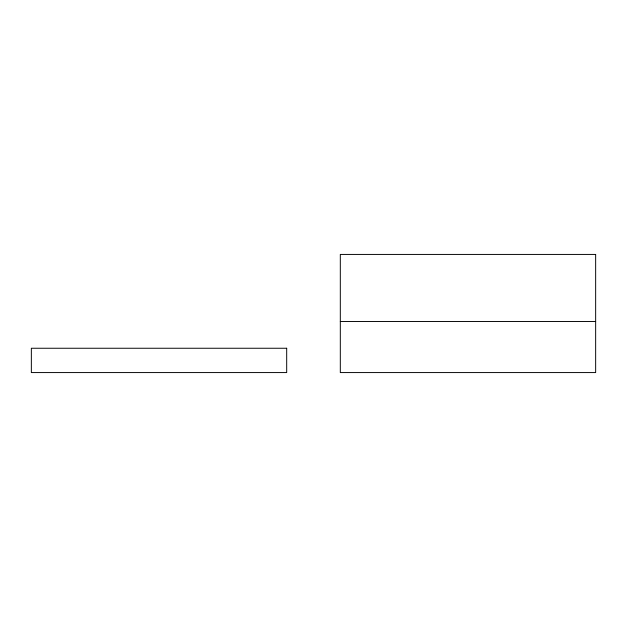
<?xml version="1.0" encoding="UTF-8"?>
<svg xmlns="http://www.w3.org/2000/svg" width="627" height="627" viewBox="0 0 627 627"><rect width="100%" height="100%" fill="white"/><g stroke="black" fill="none" stroke-linecap="round" stroke-linejoin="round"><path stroke-width="0.94" d="M340.312 321.502L595.65 321.502M595.65 254.429L340.312 254.429L340.312 372.571L595.65 372.571L595.65 254.429M286.688 348.251L31.35 348.251L31.35 372.571L286.688 372.571L286.688 348.251"/></g></svg>
